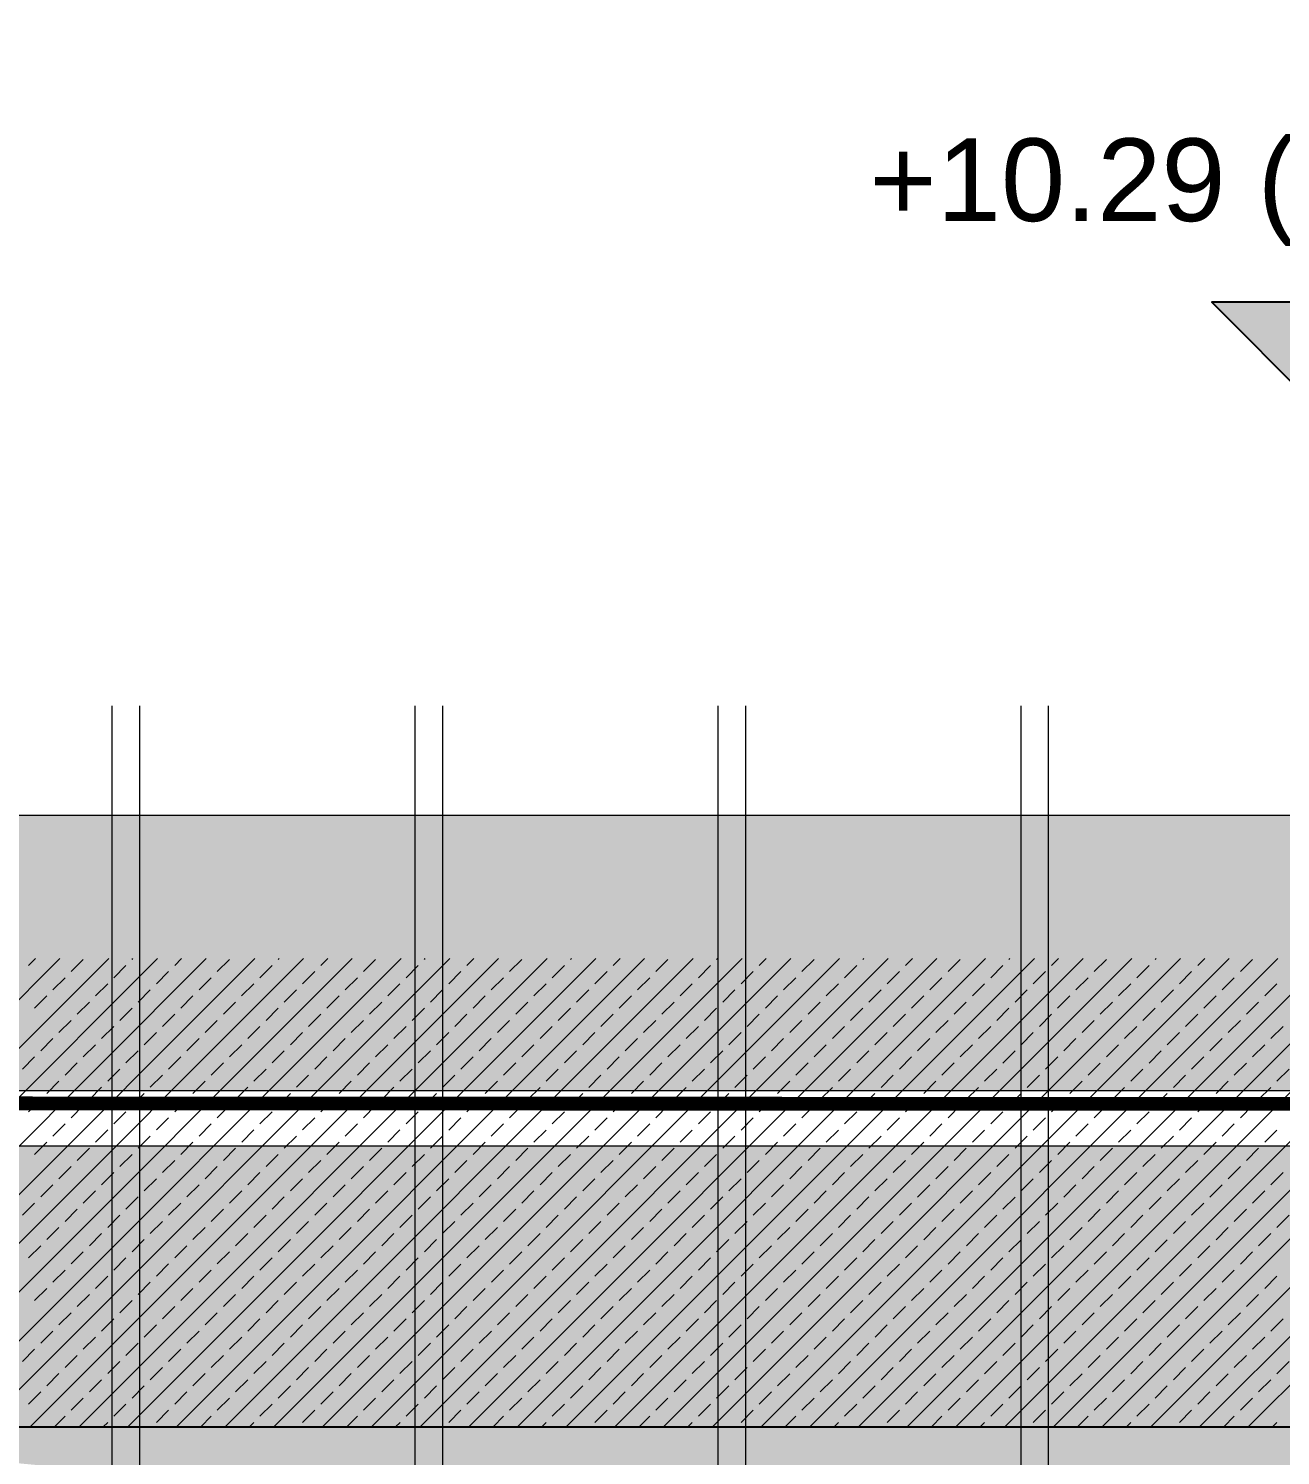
# Model space of a CAD drawing. Header units: metres. Extents: x 400488 to 400591, y 4543956 to 4544011.
# Drawn here: x 400569.24 to 400573.79, y 4543974.11 to 4543979.29 of the extents above; entities that cross this region are included whole.
import ezdxf
from ezdxf.enums import TextEntityAlignment as Align

# ---------------------------------------------------------------- set-up
doc = ezdxf.new("R2010")
doc.units = ezdxf.units.M
doc.linetypes.add('HIDDEN', pattern=[0.375, 0.25, -0.125])
doc.linetypes.add('HIDDEN2', pattern=[4.7625, 3.175, -1.5875])
for name, color, linetype, lineweight in [('A-FLOR-FNSH', 192, 'Continuous', 18), ('A-FLOR-PATT', 8, 'Continuous', 18), ('GD_1', 240, 'Continuous', 5), ('GD_A_BACK-1', 252, 'HIDDEN2', 9), ('GD_hatch2', 34, 'Continuous', 9), ('GD_RETINI', 240, 'Continuous', 5), ('GD_structure', 4, 'Continuous', 5)]:
    doc.layers.add(name, color=color, linetype=linetype, lineweight=lineweight)
doc.layers.add('GD-RIVESTIMENTO', color=254, linetype='Continuous')
doc.layers.add('GD_testi turco', color=2, linetype='Continuous')
doc.styles.add('ARIAL', font='Arial.ttf')
doc.styles.add('ROMANS', font='romans.shx', dxfattribs={"width": 0.85})

# ---------------------------------------------------------------- blocks, each defined once
blk = doc.blocks.new('gd_sym002')
at = {"color": 2}
blk.add_lwpolyline([(-8.305, 4.403), (0, 4.403), (0, 0), (-3.018, 3.018), (3.024, 3.018), (0, 0)], dxfattribs=at)
blk.add_solid([(0, 3.018), (3.024, 3.018), (0, 0), (3.024, 3.018)], dxfattribs=at)
at = {"color": 0, "style": 'ROMANS', "oblique": 0.1}
blk.add_attdef('QUOTA', text='', height=2.5, dxfattribs=at).set_placement((-0.832, 4.403), align=Align.BOTTOM_RIGHT)

msp = doc.modelspace()

# ---------------------------------------------------------------- hatches: boundary and pattern name
at = {"layer": 'GD_hatch2'}
h = msp.add_hatch(color=256, dxfattribs=at)
h.dxf.hatch_style = 1
h.paths.add_polyline_path([(400560.742, 4543976.4389), (400582.742, 4543976.4389), (400582.742, 4543975.4389), (400560.742, 4543975.4389)])
at = {"layer": 'GD_RETINI', "ltscale": 5}
h = msp.add_hatch(dxfattribs=at)
h.set_pattern_fill('EARTH', color=34, scale=0.1, angle=45)
h.set_pattern_definition([(45, (396526.6472, 4498698.50684), (7e-17, 0.898025612), [0.635, -0.635]), (45, (396526.47884, 4498698.6752), (7e-17, 0.898025612), [0.635, -0.635]), (45, (396526.31046, 4498698.8436), (7e-17, 0.898025612), [0.635, -0.635]), (135, (396526.31046, 4498698.95585), (-0.898025612, 7e-17), [0.635, -0.635]), (135, (396526.47884, 4498699.12423), (-0.898025612, 7e-17), [0.635, -0.635]), (135, (396526.6472, 4498699.2926), (-0.898025612, 7e-17), [0.635, -0.635])])
h.paths.add_polyline_path([(400560.742, 4543967.8239), (400560.742, 4543975.2389), (400582.742, 4543975.2389), (400582.842, 4543967.6489), (400583.842, 4543967.6489), (400583.842, 4544000.6489), (400585.2618, 4544000.6489), (400585.0723, 4544000.0493), (400584.8396, 4543998.0223), (400584.7987, 4543995.8594), (400584.815, 4543994.2841), (400585.0425, 4543991.8968), (400585.1172, 4543986.8447), (400584.9533, 4543984.7646), (400585.0429, 4543982.2556), (400585.1748, 4543978.9119), (400585.1248, 4543975.0907), (400584.5129, 4543972.8297), (400584.7599, 4543970.5789), (400584.4641, 4543966.6826), (400581.5331, 4543966.7632), (400580.35, 4543969.8534), (400581.3449, 4543973.7497), (400575.742, 4543973.7497), (400572.742, 4543973.7497), (400568.3132, 4543974.1715), (400567.742, 4543974.1715), (400563.742, 4543974.1715), (400562.4077, 4543969.6713), (400562.688, 4543966.947), (400559.3042, 4543966.2673), (400559.126, 4543967.5386), (400559.742, 4543967.8239)])

# ---------------------------------------------------------------- linework, layer by layer
at = {"layer": 'A-FLOR-FNSH', "color": 50, "lineweight": 25}
msp.add_line((400560.742, 4543974.2189), (400582.842, 4543974.2189), dxfattribs=at)
at = {"layer": 'A-FLOR-PATT', "linetype": 'Continuous', "lineweight": 5}
for p, q in [((400567.6562, 4543974.2189), (400569.3562, 4543975.9189)), ((400567.8331, 4543974.2189), (400569.5331, 4543975.9189)), ((400568.01, 4543974.2189), (400569.71, 4543975.9189)), ((400568.187, 4543974.2189), (400569.887, 4543975.9189)), ((400568.3639, 4543974.2189), (400570.0639, 4543975.9189)), ((400568.5408, 4543974.2189), (400570.2408, 4543975.9189)), ((400568.7177, 4543974.2189), (400570.4177, 4543975.9189)), ((400568.8946, 4543974.2189), (400570.5946, 4543975.9189)), ((400569.0715, 4543974.2189), (400570.7715, 4543975.9189)), ((400569.2419, 4543975.8936), (400569.2673, 4543975.9189)), ((400569.2485, 4543974.2189), (400570.9485, 4543975.9189)), ((400569.4254, 4543974.2189), (400571.1254, 4543975.9189)), ((400569.6023, 4543974.2189), (400571.3023, 4543975.9189)), ((400569.6179, 4543975.9157), (400569.6211, 4543975.9189)), ((400569.7727, 4543975.8936), (400569.798, 4543975.9189)), ((400569.7792, 4543974.2189), (400571.4792, 4543975.9189)), ((400569.9561, 4543974.2189), (400571.6561, 4543975.9189)), ((400570.1331, 4543974.2189), (400571.8331, 4543975.9189)), ((400570.1486, 4543975.9157), (400570.1519, 4543975.9189)), ((400570.3034, 4543975.8935), (400570.3288, 4543975.9189)), ((400570.31, 4543974.2189), (400572.01, 4543975.9189)), ((400570.4869, 4543974.2189), (400572.1869, 4543975.9189)), ((400570.6638, 4543974.2189), (400572.3638, 4543975.9189)), ((400570.6794, 4543975.9156), (400570.6826, 4543975.9189)), ((400570.8342, 4543975.8935), (400570.8595, 4543975.9189)), ((400570.8407, 4543974.2189), (400572.5407, 4543975.9189)), ((400571.0176, 4543974.2189), (400572.7176, 4543975.9189)), ((400571.1946, 4543974.2189), (400572.8946, 4543975.9189)), ((400571.2101, 4543975.9156), (400571.2134, 4543975.9189)), ((400571.3649, 4543975.8935), (400571.3903, 4543975.9189)), ((400571.3715, 4543974.2189), (400573.0715, 4543975.9189)), ((400571.5484, 4543974.2189), (400573.2484, 4543975.9189)), ((400571.7253, 4543974.2189), (400573.4253, 4543975.9189)), ((400571.7408, 4543975.9156), (400571.7441, 4543975.9189)), ((400571.8956, 4543975.8935), (400571.9211, 4543975.9189)), ((400571.9022, 4543974.2189), (400573.6022, 4543975.9189)), ((400572.0792, 4543974.2189), (400573.7792, 4543975.9189)), ((400572.2561, 4543974.2189), (400573.9561, 4543975.9189)), ((400572.2716, 4543975.9156), (400572.2749, 4543975.9189)), ((400572.4264, 4543975.8935), (400572.4518, 4543975.9189)), ((400572.433, 4543974.2189), (400574.133, 4543975.9189)), ((400572.6099, 4543974.2189), (400574.3099, 4543975.9189)), ((400572.7868, 4543974.2189), (400574.4868, 4543975.9189)), ((400572.8023, 4543975.9156), (400572.8056, 4543975.9189)), ((400572.9571, 4543975.8935), (400572.9826, 4543975.9189)), ((400572.9637, 4543974.2189), (400574.6637, 4543975.9189)), ((400573.1407, 4543974.2189), (400574.8407, 4543975.9189)), ((400573.3176, 4543974.2189), (400575.0176, 4543975.9189)), ((400573.3331, 4543975.9156), (400573.3364, 4543975.9189)), ((400573.4879, 4543975.8935), (400573.5133, 4543975.9189)), ((400573.4945, 4543974.2189), (400575.1945, 4543975.9189)), ((400573.6714, 4543974.2189), (400575.3714, 4543975.9189)), ((400569.3967, 4543975.8715), (400569.441, 4543975.9157)), ((400569.5515, 4543975.8493), (400569.5958, 4543975.8936)), ((400569.7063, 4543975.8272), (400569.7506, 4543975.8714)), ((400569.9275, 4543975.8714), (400569.9717, 4543975.9157)), ((400570.0823, 4543975.8493), (400570.1265, 4543975.8935)), ((400570.2371, 4543975.8272), (400570.2813, 4543975.8714)), ((400570.4582, 4543975.8714), (400570.5025, 4543975.9157)), ((400570.613, 4543975.8493), (400570.6573, 4543975.8935)), ((400570.7678, 4543975.8272), (400570.8121, 4543975.8714)), ((400570.989, 4543975.8714), (400571.0332, 4543975.9156)), ((400571.1438, 4543975.8493), (400571.188, 4543975.8935)), ((400571.2986, 4543975.8272), (400571.3428, 4543975.8714)), ((400571.5197, 4543975.8714), (400571.5639, 4543975.9156)), ((400571.6745, 4543975.8493), (400571.7187, 4543975.8935)), ((400571.8293, 4543975.8272), (400571.8735, 4543975.8714)), ((400572.0504, 4543975.8714), (400572.0947, 4543975.9156)), ((400572.2052, 4543975.8493), (400572.2495, 4543975.8935)), ((400572.36, 4543975.8271), (400572.4043, 4543975.8714)), ((400572.5812, 4543975.8714), (400572.6254, 4543975.9156)), ((400572.736, 4543975.8492), (400572.7802, 4543975.8935)), ((400572.8908, 4543975.8271), (400572.935, 4543975.8714)), ((400573.1119, 4543975.8714), (400573.1562, 4543975.9156)), ((400573.2667, 4543975.8492), (400573.311, 4543975.8935)), ((400573.4215, 4543975.8271), (400573.4658, 4543975.8713)), ((400573.6427, 4543975.8713), (400573.6869, 4543975.9156)), ((400569.3304, 4543975.8051), (400569.3746, 4543975.8493)), ((400569.4852, 4543975.783), (400569.5294, 4543975.8272)), ((400569.8611, 4543975.8051), (400569.9054, 4543975.8493)), ((400570.0159, 4543975.783), (400570.0602, 4543975.8272)), ((400570.3919, 4543975.8051), (400570.4361, 4543975.8493)), ((400570.5467, 4543975.783), (400570.5909, 4543975.8272)), ((400570.9226, 4543975.8051), (400570.9669, 4543975.8493)), ((400571.0774, 4543975.7829), (400571.1217, 4543975.8272)), ((400571.4534, 4543975.8051), (400571.4976, 4543975.8493)), ((400571.6082, 4543975.7829), (400571.6524, 4543975.8272)), ((400571.9841, 4543975.805), (400572.0283, 4543975.8493)), ((400572.1389, 4543975.7829), (400572.1831, 4543975.8272)), ((400572.5148, 4543975.805), (400572.5591, 4543975.8493)), ((400572.6696, 4543975.7829), (400572.7139, 4543975.8271)), ((400573.0456, 4543975.805), (400573.0898, 4543975.8492)), ((400573.2004, 4543975.7829), (400573.2446, 4543975.8271)), ((400573.5763, 4543975.805), (400573.6206, 4543975.8492)), ((400573.7311, 4543975.7829), (400573.7754, 4543975.8271)), ((400569.2641, 4543975.7388), (400569.3083, 4543975.783)), ((400569.64, 4543975.7609), (400569.6842, 4543975.8051)), ((400569.7948, 4543975.7388), (400569.839, 4543975.783)), ((400570.1707, 4543975.7609), (400570.215, 4543975.8051)), ((400570.3255, 4543975.7387), (400570.3698, 4543975.783)), ((400570.7015, 4543975.7608), (400570.7457, 4543975.8051)), ((400570.8563, 4543975.7387), (400570.9005, 4543975.783)), ((400571.2322, 4543975.7608), (400571.2765, 4543975.8051)), ((400571.387, 4543975.7387), (400571.4313, 4543975.7829)), ((400571.763, 4543975.7608), (400571.8072, 4543975.805)), ((400571.9178, 4543975.7387), (400571.962, 4543975.7829)), ((400572.2937, 4543975.7608), (400572.3379, 4543975.805)), ((400572.4485, 4543975.7387), (400572.4927, 4543975.7829)), ((400572.8244, 4543975.7608), (400572.8687, 4543975.805)), ((400572.9792, 4543975.7387), (400573.0235, 4543975.7829)), ((400573.3552, 4543975.7608), (400573.3994, 4543975.805)), ((400573.51, 4543975.7387), (400573.5542, 4543975.7829)), ((400569.4189, 4543975.7167), (400569.4631, 4543975.7609)), ((400569.5737, 4543975.6945), (400569.6179, 4543975.7388)), ((400569.7285, 4543975.6724), (400569.7727, 4543975.7166)), ((400569.9496, 4543975.7166), (400569.9938, 4543975.7609)), ((400570.1044, 4543975.6945), (400570.1486, 4543975.7387)), ((400570.2592, 4543975.6724), (400570.3034, 4543975.7166)), ((400570.4803, 4543975.7166), (400570.5246, 4543975.7609)), ((400570.6351, 4543975.6945), (400570.6794, 4543975.7387)), ((400570.7899, 4543975.6724), (400570.8342, 4543975.7166)), ((400571.0111, 4543975.7166), (400571.0553, 4543975.7608)), ((400571.1659, 4543975.6945), (400571.2101, 4543975.7387)), ((400571.3207, 4543975.6724), (400571.3649, 4543975.7166)), ((400571.5418, 4543975.7166), (400571.5861, 4543975.7608)), ((400571.6966, 4543975.6945), (400571.7409, 4543975.7387)), ((400571.8514, 4543975.6724), (400571.8957, 4543975.7166)), ((400572.0726, 4543975.7166), (400572.1168, 4543975.7608)), ((400572.2274, 4543975.6945), (400572.2716, 4543975.7387)), ((400572.3822, 4543975.6723), (400572.4264, 4543975.7166)), ((400572.6033, 4543975.7166), (400572.6475, 4543975.7608)), ((400572.7581, 4543975.6944), (400572.8023, 4543975.7387)), ((400572.9129, 4543975.6723), (400572.9571, 4543975.7166)), ((400573.134, 4543975.7166), (400573.1783, 4543975.7608)), ((400573.2888, 4543975.6944), (400573.3331, 4543975.7387)), ((400573.4436, 4543975.6723), (400573.4879, 4543975.7165)), ((400573.6648, 4543975.7165), (400573.709, 4543975.7608)), ((400569.3525, 4543975.6503), (400569.3968, 4543975.6945)), ((400569.5073, 4543975.6282), (400569.5516, 4543975.6724)), ((400569.8833, 4543975.6503), (400569.9275, 4543975.6945)), ((400570.0381, 4543975.6282), (400570.0823, 4543975.6724)), ((400570.414, 4543975.6503), (400570.4582, 4543975.6945)), ((400570.5688, 4543975.6282), (400570.613, 4543975.6724)), ((400570.9447, 4543975.6503), (400570.989, 4543975.6945)), ((400571.0995, 4543975.6281), (400571.1438, 4543975.6724)), ((400571.4755, 4543975.6503), (400571.5197, 4543975.6945)), ((400571.6303, 4543975.6281), (400571.6745, 4543975.6724)), ((400572.0062, 4543975.6502), (400572.0505, 4543975.6945)), ((400572.161, 4543975.6281), (400572.2053, 4543975.6724)), ((400572.537, 4543975.6502), (400572.5812, 4543975.6945)), ((400572.6918, 4543975.6281), (400572.736, 4543975.6723)), ((400573.0677, 4543975.6502), (400573.1119, 4543975.6944)), ((400573.2225, 4543975.6281), (400573.2667, 4543975.6723)), ((400573.5984, 4543975.6502), (400573.6427, 4543975.6944)), ((400573.7532, 4543975.6281), (400573.7975, 4543975.6723)), ((400569.2862, 4543975.584), (400569.3304, 4543975.6282)), ((400569.6621, 4543975.6061), (400569.7064, 4543975.6503)), ((400569.8169, 4543975.584), (400569.8612, 4543975.6282)), ((400570.1929, 4543975.6061), (400570.2371, 4543975.6503)), ((400570.3477, 4543975.5839), (400570.3919, 4543975.6282)), ((400570.7236, 4543975.606), (400570.7678, 4543975.6503)), ((400570.8784, 4543975.5839), (400570.9226, 4543975.6282)), ((400571.2543, 4543975.606), (400571.2986, 4543975.6503)), ((400571.4091, 4543975.5839), (400571.4534, 4543975.6281)), ((400571.7851, 4543975.606), (400571.8293, 4543975.6502)), ((400571.9399, 4543975.5839), (400571.9841, 4543975.6281)), ((400572.3158, 4543975.606), (400572.3601, 4543975.6502)), ((400572.4706, 4543975.5839), (400572.5149, 4543975.6281)), ((400572.8466, 4543975.606), (400572.8908, 4543975.6502)), ((400573.0014, 4543975.5839), (400573.0456, 4543975.6281)), ((400573.3773, 4543975.606), (400573.4215, 4543975.6502)), ((400573.5321, 4543975.5839), (400573.5763, 4543975.6281)), ((400569.2198, 4543975.5176), (400569.2641, 4543975.5619)), ((400569.441, 4543975.5619), (400569.4852, 4543975.6061)), ((400569.5958, 4543975.5397), (400569.64, 4543975.584)), ((400569.7506, 4543975.5176), (400569.7948, 4543975.5618)), ((400569.9717, 4543975.5618), (400570.016, 4543975.6061)), ((400570.1265, 4543975.5397), (400570.1708, 4543975.5839)), ((400570.2813, 4543975.5176), (400570.3256, 4543975.5618)), ((400570.5025, 4543975.5618), (400570.5467, 4543975.6061)), ((400570.6573, 4543975.5397), (400570.7015, 4543975.5839)), ((400570.8121, 4543975.5176), (400570.8563, 4543975.5618)), ((400571.0332, 4543975.5618), (400571.0774, 4543975.606)), ((400571.188, 4543975.5397), (400571.2322, 4543975.5839)), ((400571.3428, 4543975.5176), (400571.387, 4543975.5618)), ((400571.5639, 4543975.5618), (400571.6082, 4543975.606)), ((400571.7187, 4543975.5397), (400571.763, 4543975.5839)), ((400571.8735, 4543975.5176), (400571.9178, 4543975.5618)), ((400572.0947, 4543975.5618), (400572.1389, 4543975.606)), ((400572.2495, 4543975.5397), (400572.2937, 4543975.5839)), ((400572.4043, 4543975.5175), (400572.4485, 4543975.5618)), ((400572.6254, 4543975.5618), (400572.6697, 4543975.606)), ((400572.7802, 4543975.5396), (400572.8245, 4543975.5839)), ((400572.935, 4543975.5175), (400572.9793, 4543975.5618)), ((400573.1562, 4543975.5618), (400573.2004, 4543975.606)), ((400573.311, 4543975.5396), (400573.3552, 4543975.5839)), ((400573.4658, 4543975.5175), (400573.51, 4543975.5617)), ((400573.6869, 4543975.5617), (400573.7311, 4543975.606)), ((400569.3746, 4543975.4955), (400569.4189, 4543975.5397)), ((400569.5294, 4543975.4734), (400569.5737, 4543975.5176)), ((400569.9054, 4543975.4955), (400569.9496, 4543975.5397)), ((400570.0602, 4543975.4734), (400570.1044, 4543975.5176)), ((400570.4361, 4543975.4955), (400570.4804, 4543975.5397)), ((400570.5909, 4543975.4734), (400570.6352, 4543975.5176)), ((400570.9669, 4543975.4955), (400571.0111, 4543975.5397)), ((400571.1217, 4543975.4733), (400571.1659, 4543975.5176)), ((400571.4976, 4543975.4955), (400571.5418, 4543975.5397)), ((400571.6524, 4543975.4733), (400571.6966, 4543975.5176)), ((400572.0283, 4543975.4954), (400572.0726, 4543975.5397)), ((400572.1831, 4543975.4733), (400572.2274, 4543975.5176)), ((400572.5591, 4543975.4954), (400572.6033, 4543975.5397)), ((400572.7139, 4543975.4733), (400572.7581, 4543975.5175)), ((400573.0898, 4543975.4954), (400573.1341, 4543975.5396)), ((400573.2446, 4543975.4733), (400573.2889, 4543975.5175)), ((400573.6206, 4543975.4954), (400573.6648, 4543975.5396)), ((400573.7754, 4543975.4733), (400573.8196, 4543975.5175)), ((400569.3083, 4543975.4292), (400569.3525, 4543975.4734)), ((400569.6842, 4543975.4513), (400569.7285, 4543975.4955)), ((400569.839, 4543975.4292), (400569.8833, 4543975.4734)), ((400570.215, 4543975.4513), (400570.2592, 4543975.4955)), ((400570.3698, 4543975.4291), (400570.414, 4543975.4734)), ((400570.7457, 4543975.4512), (400570.79, 4543975.4955)), ((400570.9005, 4543975.4291), (400570.9448, 4543975.4734)), ((400571.2765, 4543975.4512), (400571.3207, 4543975.4955)), ((400571.4313, 4543975.4291), (400571.4755, 4543975.4733)), ((400571.8072, 4543975.4512), (400571.8514, 4543975.4954)), ((400571.962, 4543975.4291), (400572.0062, 4543975.4733)), ((400572.3379, 4543975.4512), (400572.3822, 4543975.4954)), ((400572.4927, 4543975.4291), (400572.537, 4543975.4733)), ((400572.8687, 4543975.4512), (400572.9129, 4543975.4954)), ((400573.0235, 4543975.4291), (400573.0677, 4543975.4733)), ((400573.3994, 4543975.4512), (400573.4437, 4543975.4954)), ((400573.5542, 4543975.4291), (400573.5985, 4543975.4733)), ((400569.242, 4543975.3628), (400569.2862, 4543975.4071)), ((400569.4631, 4543975.4071), (400569.5073, 4543975.4513)), ((400569.6179, 4543975.3849), (400569.6621, 4543975.4292)), ((400569.7727, 4543975.3628), (400569.8169, 4543975.407)), ((400569.9938, 4543975.407), (400570.0381, 4543975.4513)), ((400570.1486, 4543975.3849), (400570.1929, 4543975.4291)), ((400570.3034, 4543975.3628), (400570.3477, 4543975.407)), ((400570.5246, 4543975.407), (400570.5688, 4543975.4513)), ((400570.6794, 4543975.3849), (400570.7236, 4543975.4291)), ((400570.8342, 4543975.3628), (400570.8784, 4543975.407)), ((400571.0553, 4543975.407), (400571.0996, 4543975.4512)), ((400571.2101, 4543975.3849), (400571.2544, 4543975.4291)), ((400571.3649, 4543975.3628), (400571.4091, 4543975.407)), ((400571.5861, 4543975.407), (400571.6303, 4543975.4512)), ((400571.7409, 4543975.3849), (400571.7851, 4543975.4291)), ((400571.8957, 4543975.3628), (400571.9399, 4543975.407)), ((400572.1168, 4543975.407), (400572.161, 4543975.4512)), ((400572.2716, 4543975.3849), (400572.3158, 4543975.4291)), ((400572.4264, 4543975.3627), (400572.4706, 4543975.407)), ((400572.6475, 4543975.407), (400572.6918, 4543975.4512)), ((400572.8023, 4543975.3848), (400572.8466, 4543975.4291)), ((400572.9571, 4543975.3627), (400573.0014, 4543975.407)), ((400573.1783, 4543975.407), (400573.2225, 4543975.4512)), ((400573.3331, 4543975.3848), (400573.3773, 4543975.4291)), ((400573.4879, 4543975.3627), (400573.5321, 4543975.4069)), ((400573.709, 4543975.4069), (400573.7533, 4543975.4512)), ((400569.3968, 4543975.3407), (400569.441, 4543975.3849)), ((400569.5516, 4543975.3186), (400569.5958, 4543975.3628)), ((400569.9275, 4543975.3407), (400569.9717, 4543975.3849)), ((400570.0823, 4543975.3186), (400570.1265, 4543975.3628)), ((400570.4582, 4543975.3407), (400570.5025, 4543975.3849)), ((400570.613, 4543975.3186), (400570.6573, 4543975.3628)), ((400570.989, 4543975.3407), (400571.0332, 4543975.3849)), ((400571.1438, 4543975.3185), (400571.188, 4543975.3628)), ((400571.5197, 4543975.3407), (400571.5639, 4543975.3849)), ((400571.6745, 4543975.3185), (400571.7187, 4543975.3628)), ((400572.0505, 4543975.3406), (400572.0947, 4543975.3849)), ((400572.2053, 4543975.3185), (400572.2495, 4543975.3628)), ((400572.5812, 4543975.3406), (400572.6254, 4543975.3849)), ((400572.736, 4543975.3185), (400572.7802, 4543975.3627)), ((400573.1119, 4543975.3406), (400573.1562, 4543975.3848)), ((400573.2667, 4543975.3185), (400573.311, 4543975.3627)), ((400573.6427, 4543975.3406), (400573.6869, 4543975.3848)), ((400569.3304, 4543975.2744), (400569.3746, 4543975.3186)), ((400569.7064, 4543975.2965), (400569.7506, 4543975.3407)), ((400569.8612, 4543975.2744), (400569.9054, 4543975.3186)), ((400570.2371, 4543975.2965), (400570.2813, 4543975.3407)), ((400570.3919, 4543975.2743), (400570.4361, 4543975.3186)), ((400570.7678, 4543975.2964), (400570.8121, 4543975.3407)), ((400570.9226, 4543975.2743), (400570.9669, 4543975.3186)), ((400571.2986, 4543975.2964), (400571.3428, 4543975.3407)), ((400571.4534, 4543975.2743), (400571.4976, 4543975.3185)), ((400571.8293, 4543975.2964), (400571.8735, 4543975.3406)), ((400571.9841, 4543975.2743), (400572.0283, 4543975.3185)), ((400572.3601, 4543975.2964), (400572.4043, 4543975.3406)), ((400572.5149, 4543975.2743), (400572.5591, 4543975.3185)), ((400572.8908, 4543975.2964), (400572.935, 4543975.3406)), ((400573.0456, 4543975.2743), (400573.0898, 4543975.3185)), ((400573.4215, 4543975.2964), (400573.4658, 4543975.3406)), ((400573.5763, 4543975.2743), (400573.6206, 4543975.3185)), ((400569.2641, 4543975.208), (400569.3083, 4543975.2523)), ((400569.4852, 4543975.2523), (400569.5294, 4543975.2965)), ((400569.64, 4543975.2301), (400569.6842, 4543975.2744)), ((400569.7948, 4543975.208), (400569.839, 4543975.2522)), ((400570.016, 4543975.2522), (400570.0602, 4543975.2965)), ((400570.1708, 4543975.2301), (400570.215, 4543975.2743)), ((400570.3256, 4543975.208), (400570.3698, 4543975.2522)), ((400570.5467, 4543975.2522), (400570.5909, 4543975.2965)), ((400570.7015, 4543975.2301), (400570.7457, 4543975.2743)), ((400570.8563, 4543975.208), (400570.9005, 4543975.2522)), ((400571.0774, 4543975.2522), (400571.1217, 4543975.2964)), ((400571.2322, 4543975.2301), (400571.2765, 4543975.2743)), ((400571.387, 4543975.208), (400571.4313, 4543975.2522)), ((400571.6082, 4543975.2522), (400571.6524, 4543975.2964)), ((400571.763, 4543975.2301), (400571.8072, 4543975.2743)), ((400571.9178, 4543975.208), (400571.962, 4543975.2522)), ((400572.1389, 4543975.2522), (400572.1831, 4543975.2964)), ((400572.2937, 4543975.2301), (400572.3379, 4543975.2743)), ((400572.4485, 4543975.2079), (400572.4927, 4543975.2522)), ((400572.6697, 4543975.2522), (400572.7139, 4543975.2964)), ((400572.8245, 4543975.23), (400572.8687, 4543975.2743)), ((400572.9793, 4543975.2079), (400573.0235, 4543975.2522)), ((400573.2004, 4543975.2522), (400573.2446, 4543975.2964)), ((400573.3552, 4543975.23), (400573.3994, 4543975.2743)), ((400573.51, 4543975.2079), (400573.5542, 4543975.2521)), ((400573.7311, 4543975.2521), (400573.7754, 4543975.2964)), ((400569.4189, 4543975.1859), (400569.4631, 4543975.2301)), ((400569.5737, 4543975.1638), (400569.6179, 4543975.208)), ((400569.9496, 4543975.1859), (400569.9938, 4543975.2301)), ((400570.1044, 4543975.1638), (400570.1486, 4543975.208)), ((400570.4804, 4543975.1859), (400570.5246, 4543975.2301)), ((400570.6352, 4543975.1638), (400570.6794, 4543975.208)), ((400571.0111, 4543975.1859), (400571.0553, 4543975.2301)), ((400571.1659, 4543975.1638), (400571.2101, 4543975.208)), ((400571.5418, 4543975.1859), (400571.5861, 4543975.2301)), ((400571.6966, 4543975.1637), (400571.7409, 4543975.208)), ((400572.0726, 4543975.1858), (400572.1168, 4543975.2301)), ((400572.2274, 4543975.1637), (400572.2716, 4543975.208)), ((400572.6033, 4543975.1858), (400572.6475, 4543975.2301)), ((400572.7581, 4543975.1637), (400572.8023, 4543975.2079)), ((400573.1341, 4543975.1858), (400573.1783, 4543975.23)), ((400573.2889, 4543975.1637), (400573.3331, 4543975.2079)), ((400573.6648, 4543975.1858), (400573.709, 4543975.23)), ((400569.3525, 4543975.1196), (400569.3968, 4543975.1638)), ((400569.5073, 4543975.0975), (400569.5516, 4543975.1417)), ((400569.7285, 4543975.1417), (400569.7727, 4543975.1859)), ((400569.8833, 4543975.1196), (400569.9275, 4543975.1638)), ((400570.0381, 4543975.0974), (400570.0823, 4543975.1417)), ((400570.2592, 4543975.1417), (400570.3034, 4543975.1859)), ((400570.414, 4543975.1195), (400570.4582, 4543975.1638)), ((400570.5688, 4543975.0974), (400570.613, 4543975.1417)), ((400570.79, 4543975.1416), (400570.8342, 4543975.1859)), ((400570.9448, 4543975.1195), (400570.989, 4543975.1638)), ((400571.0996, 4543975.0974), (400571.1438, 4543975.1416)), ((400571.3207, 4543975.1416), (400571.3649, 4543975.1859)), ((400571.4755, 4543975.1195), (400571.5197, 4543975.1637)), ((400571.6303, 4543975.0974), (400571.6745, 4543975.1416)), ((400571.8514, 4543975.1416), (400571.8957, 4543975.1858)), ((400572.0062, 4543975.1195), (400572.0505, 4543975.1637)), ((400572.161, 4543975.0974), (400572.2053, 4543975.1416)), ((400572.3822, 4543975.1416), (400572.4264, 4543975.1858)), ((400572.537, 4543975.1195), (400572.5812, 4543975.1637)), ((400572.6918, 4543975.0974), (400572.736, 4543975.1416)), ((400572.9129, 4543975.1416), (400572.9571, 4543975.1858)), ((400573.0677, 4543975.1195), (400573.1119, 4543975.1637)), ((400573.2225, 4543975.0974), (400573.2667, 4543975.1416)), ((400573.4437, 4543975.1416), (400573.4879, 4543975.1858)), ((400573.5985, 4543975.1195), (400573.6427, 4543975.1637)), ((400573.7533, 4543975.0973), (400573.7975, 4543975.1416)), ((400569.2862, 4543975.0532), (400569.3304, 4543975.0975)), ((400569.6621, 4543975.0753), (400569.7064, 4543975.1196)), ((400569.8169, 4543975.0532), (400569.8612, 4543975.0974)), ((400570.1929, 4543975.0753), (400570.2371, 4543975.1195)), ((400570.3477, 4543975.0532), (400570.3919, 4543975.0974)), ((400570.7236, 4543975.0753), (400570.7678, 4543975.1195)), ((400570.8784, 4543975.0532), (400570.9226, 4543975.0974)), ((400571.2544, 4543975.0753), (400571.2986, 4543975.1195)), ((400571.4092, 4543975.0532), (400571.4534, 4543975.0974)), ((400571.7851, 4543975.0753), (400571.8293, 4543975.1195)), ((400571.9399, 4543975.0532), (400571.9841, 4543975.0974)), ((400572.3158, 4543975.0753), (400572.3601, 4543975.1195)), ((400572.4706, 4543975.0531), (400572.5149, 4543975.0974)), ((400572.8466, 4543975.0752), (400572.8908, 4543975.1195)), ((400573.0014, 4543975.0531), (400573.0456, 4543975.0974)), ((400573.3773, 4543975.0752), (400573.4215, 4543975.1195)), ((400573.5321, 4543975.0531), (400573.5763, 4543975.0973)), ((400569.441, 4543975.0311), (400569.4852, 4543975.0753)), ((400569.5958, 4543975.009), (400569.64, 4543975.0532)), ((400569.9717, 4543975.0311), (400570.016, 4543975.0753)), ((400570.1265, 4543975.009), (400570.1708, 4543975.0532)), ((400570.5025, 4543975.0311), (400570.5467, 4543975.0753)), ((400570.6573, 4543975.009), (400570.7015, 4543975.0532)), ((400571.0332, 4543975.0311), (400571.0774, 4543975.0753)), ((400571.188, 4543975.009), (400571.2322, 4543975.0532)), ((400571.564, 4543975.0311), (400571.6082, 4543975.0753)), ((400571.7188, 4543975.0089), (400571.763, 4543975.0532)), ((400572.0947, 4543975.031), (400572.1389, 4543975.0753)), ((400572.2495, 4543975.0089), (400572.2937, 4543975.0532)), ((400572.6254, 4543975.031), (400572.6697, 4543975.0753)), ((400572.7802, 4543975.0089), (400572.8245, 4543975.0531)), ((400573.1562, 4543975.031), (400573.2004, 4543975.0752)), ((400573.311, 4543975.0089), (400573.3552, 4543975.0531)), ((400573.6869, 4543975.031), (400573.7311, 4543975.0752)), ((400569.2199, 4543974.9869), (400569.2641, 4543975.0311)), ((400569.3747, 4543974.9648), (400569.4189, 4543975.009)), ((400569.5295, 4543974.9427), (400569.5737, 4543974.9869)), ((400569.7506, 4543974.9869), (400569.7948, 4543975.0311)), ((400569.9054, 4543974.9648), (400569.9496, 4543975.009)), ((400570.0602, 4543974.9426), (400570.1044, 4543974.9869)), ((400570.2813, 4543974.9869), (400570.3256, 4543975.0311)), ((400570.4361, 4543974.9647), (400570.4804, 4543975.009)), ((400570.5909, 4543974.9426), (400570.6352, 4543974.9869)), ((400570.8121, 4543974.9868), (400570.8563, 4543975.0311)), ((400570.9669, 4543974.9647), (400571.0111, 4543975.009)), ((400571.1217, 4543974.9426), (400571.1659, 4543974.9868)), ((400571.3428, 4543974.9868), (400571.387, 4543975.0311)), ((400571.4976, 4543974.9647), (400571.5418, 4543975.0089)), ((400571.6524, 4543974.9426), (400571.6966, 4543974.9868)), ((400571.8736, 4543974.9868), (400571.9178, 4543975.031)), ((400572.0284, 4543974.9647), (400572.0726, 4543975.0089)), ((400572.1832, 4543974.9426), (400572.2274, 4543974.9868)), ((400572.4043, 4543974.9868), (400572.4485, 4543975.031)), ((400572.5591, 4543974.9647), (400572.6033, 4543975.0089)), ((400572.7139, 4543974.9426), (400572.7581, 4543974.9868)), ((400572.935, 4543974.9868), (400572.9793, 4543975.031)), ((400573.0898, 4543974.9647), (400573.1341, 4543975.0089)), ((400573.2446, 4543974.9426), (400573.2889, 4543974.9868)), ((400573.4658, 4543974.9868), (400573.51, 4543975.031)), ((400573.6206, 4543974.9647), (400573.6648, 4543975.0089)), ((400573.7754, 4543974.9425), (400573.8196, 4543974.9868)), ((400569.3083, 4543974.8984), (400569.3525, 4543974.9427)), ((400569.6843, 4543974.9205), (400569.7285, 4543974.9648)), ((400569.8391, 4543974.8984), (400569.8833, 4543974.9426)), ((400570.215, 4543974.9205), (400570.2592, 4543974.9647)), ((400570.3698, 4543974.8984), (400570.414, 4543974.9426)), ((400570.7457, 4543974.9205), (400570.79, 4543974.9647)), ((400570.9005, 4543974.8984), (400570.9448, 4543974.9426)), ((400571.2765, 4543974.9205), (400571.3207, 4543974.9647)), ((400571.4313, 4543974.8984), (400571.4755, 4543974.9426)), ((400571.8072, 4543974.9205), (400571.8514, 4543974.9647)), ((400571.962, 4543974.8984), (400572.0062, 4543974.9426)), ((400572.338, 4543974.9205), (400572.3822, 4543974.9647)), ((400572.4928, 4543974.8983), (400572.537, 4543974.9426)), ((400572.8687, 4543974.9204), (400572.9129, 4543974.9647)), ((400573.0235, 4543974.8983), (400573.0677, 4543974.9426)), ((400573.3994, 4543974.9204), (400573.4437, 4543974.9647)), ((400573.5542, 4543974.8983), (400573.5985, 4543974.9425)), ((400569.4631, 4543974.8763), (400569.5073, 4543974.9205)), ((400569.6179, 4543974.8542), (400569.6621, 4543974.8984)), ((400569.9939, 4543974.8763), (400570.0381, 4543974.9205)), ((400570.1487, 4543974.8542), (400570.1929, 4543974.8984)), ((400570.5246, 4543974.8763), (400570.5688, 4543974.9205)), ((400570.6794, 4543974.8542), (400570.7236, 4543974.8984)), ((400571.0553, 4543974.8763), (400571.0996, 4543974.9205)), ((400571.2101, 4543974.8542), (400571.2544, 4543974.8984)), ((400571.5861, 4543974.8763), (400571.6303, 4543974.9205)), ((400571.7409, 4543974.8541), (400571.7851, 4543974.8984)), ((400572.1168, 4543974.8762), (400572.161, 4543974.9205)), ((400572.2716, 4543974.8541), (400572.3158, 4543974.8984)), ((400572.6476, 4543974.8762), (400572.6918, 4543974.9205)), ((400572.8024, 4543974.8541), (400572.8466, 4543974.8983)), ((400573.1783, 4543974.8762), (400573.2225, 4543974.9204)), ((400573.3331, 4543974.8541), (400573.3773, 4543974.8983)), ((400573.709, 4543974.8762), (400573.7533, 4543974.9204)), ((400569.242, 4543974.8321), (400569.2862, 4543974.8763)), ((400569.3968, 4543974.81), (400569.441, 4543974.8542)), ((400569.5516, 4543974.7879), (400569.5958, 4543974.8321)), ((400569.7727, 4543974.8321), (400569.8169, 4543974.8763)), ((400569.9275, 4543974.81), (400569.9717, 4543974.8542)), ((400570.0823, 4543974.7878), (400570.1265, 4543974.8321)), ((400570.3035, 4543974.8321), (400570.3477, 4543974.8763)), ((400570.4583, 4543974.8099), (400570.5025, 4543974.8542)), ((400570.6131, 4543974.7878), (400570.6573, 4543974.8321)), ((400570.8342, 4543974.832), (400570.8784, 4543974.8763)), ((400570.989, 4543974.8099), (400571.0332, 4543974.8542)), ((400571.1438, 4543974.7878), (400571.188, 4543974.832)), ((400571.3649, 4543974.832), (400571.4092, 4543974.8763)), ((400571.5197, 4543974.8099), (400571.564, 4543974.8541)), ((400571.6745, 4543974.7878), (400571.7188, 4543974.832)), ((400571.8957, 4543974.832), (400571.9399, 4543974.8762)), ((400572.0505, 4543974.8099), (400572.0947, 4543974.8541)), ((400572.2053, 4543974.7878), (400572.2495, 4543974.832)), ((400572.4264, 4543974.832), (400572.4706, 4543974.8762)), ((400572.5812, 4543974.8099), (400572.6254, 4543974.8541)), ((400572.736, 4543974.7878), (400572.7802, 4543974.832)), ((400572.9572, 4543974.832), (400573.0014, 4543974.8762)), ((400573.112, 4543974.8099), (400573.1562, 4543974.8541)), ((400573.2668, 4543974.7878), (400573.311, 4543974.832)), ((400573.4879, 4543974.832), (400573.5321, 4543974.8762)), ((400573.6427, 4543974.8099), (400573.6869, 4543974.8541)), ((400569.3304, 4543974.7436), (400569.3747, 4543974.7879)), ((400569.7064, 4543974.7657), (400569.7506, 4543974.81)), ((400569.8612, 4543974.7436), (400569.9054, 4543974.7878)), ((400570.2371, 4543974.7657), (400570.2813, 4543974.8099)), ((400570.3919, 4543974.7436), (400570.4361, 4543974.7878)), ((400570.7679, 4543974.7657), (400570.8121, 4543974.8099)), ((400570.9227, 4543974.7436), (400570.9669, 4543974.7878)), ((400571.2986, 4543974.7657), (400571.3428, 4543974.8099)), ((400571.4534, 4543974.7436), (400571.4976, 4543974.7878)), ((400571.8293, 4543974.7657), (400571.8736, 4543974.8099)), ((400571.9841, 4543974.7436), (400572.0284, 4543974.7878)), ((400572.3601, 4543974.7657), (400572.4043, 4543974.8099)), ((400572.5149, 4543974.7435), (400572.5591, 4543974.7878)), ((400572.8908, 4543974.7656), (400572.935, 4543974.8099)), ((400573.0456, 4543974.7435), (400573.0898, 4543974.7878)), ((400573.4216, 4543974.7656), (400573.4658, 4543974.8099)), ((400573.5764, 4543974.7435), (400573.6206, 4543974.7877)), ((400569.4852, 4543974.7215), (400569.5295, 4543974.7657)), ((400569.64, 4543974.6994), (400569.6843, 4543974.7436)), ((400570.016, 4543974.7215), (400570.0602, 4543974.7657)), ((400570.1708, 4543974.6994), (400570.215, 4543974.7436)), ((400570.5467, 4543974.7215), (400570.5909, 4543974.7657)), ((400570.7015, 4543974.6994), (400570.7457, 4543974.7436)), ((400571.0775, 4543974.7215), (400571.1217, 4543974.7657)), ((400571.2323, 4543974.6994), (400571.2765, 4543974.7436)), ((400571.6082, 4543974.7215), (400571.6524, 4543974.7657)), ((400571.763, 4543974.6993), (400571.8072, 4543974.7436)), ((400572.1389, 4543974.7214), (400572.1832, 4543974.7657)), ((400572.2937, 4543974.6993), (400572.338, 4543974.7436)), ((400572.6697, 4543974.7214), (400572.7139, 4543974.7657)), ((400572.8245, 4543974.6993), (400572.8687, 4543974.7435)), ((400573.2004, 4543974.7214), (400573.2446, 4543974.7656)), ((400573.3552, 4543974.6993), (400573.3994, 4543974.7435)), ((400573.7312, 4543974.7214), (400573.7754, 4543974.7656)), ((400569.2641, 4543974.6773), (400569.3083, 4543974.7215)), ((400569.4189, 4543974.6552), (400569.4631, 4543974.6994)), ((400569.5737, 4543974.6331), (400569.6179, 4543974.6773)), ((400569.7948, 4543974.6773), (400569.8391, 4543974.7215)), ((400569.9496, 4543974.6552), (400569.9939, 4543974.6994)), ((400570.1044, 4543974.633), (400570.1487, 4543974.6773)), ((400570.3256, 4543974.6773), (400570.3698, 4543974.7215)), ((400570.4804, 4543974.6551), (400570.5246, 4543974.6994)), ((400570.6352, 4543974.633), (400570.6794, 4543974.6773)), ((400570.8563, 4543974.6772), (400570.9005, 4543974.7215)), ((400571.0111, 4543974.6551), (400571.0553, 4543974.6994)), ((400571.1659, 4543974.633), (400571.2101, 4543974.6772)), ((400571.3871, 4543974.6772), (400571.4313, 4543974.7215)), ((400571.5419, 4543974.6551), (400571.5861, 4543974.6993)), ((400571.6967, 4543974.633), (400571.7409, 4543974.6772)), ((400571.9178, 4543974.6772), (400571.962, 4543974.7214)), ((400572.0726, 4543974.6551), (400572.1168, 4543974.6993)), ((400572.2274, 4543974.633), (400572.2716, 4543974.6772)), ((400572.4485, 4543974.6772), (400572.4928, 4543974.7214)), ((400572.6033, 4543974.6551), (400572.6476, 4543974.6993)), ((400572.7581, 4543974.633), (400572.8024, 4543974.6772)), ((400572.9793, 4543974.6772), (400573.0235, 4543974.7214)), ((400573.1341, 4543974.6551), (400573.1783, 4543974.6993)), ((400573.2889, 4543974.633), (400573.3331, 4543974.6772)), ((400573.51, 4543974.6772), (400573.5542, 4543974.7214)), ((400573.6648, 4543974.6551), (400573.709, 4543974.6993)), ((400569.3526, 4543974.5888), (400569.3968, 4543974.6331)), ((400569.7285, 4543974.6109), (400569.7727, 4543974.6552)), ((400569.8833, 4543974.5888), (400569.9275, 4543974.633)), ((400570.2592, 4543974.6109), (400570.3035, 4543974.6551)), ((400570.414, 4543974.5888), (400570.4583, 4543974.633)), ((400570.79, 4543974.6109), (400570.8342, 4543974.6551)), ((400570.9448, 4543974.5888), (400570.989, 4543974.633)), ((400571.3207, 4543974.6109), (400571.3649, 4543974.6551)), ((400571.4755, 4543974.5888), (400571.5197, 4543974.633)), ((400571.8515, 4543974.6109), (400571.8957, 4543974.6551)), ((400572.0063, 4543974.5888), (400572.0505, 4543974.633)), ((400572.3822, 4543974.6109), (400572.4264, 4543974.6551)), ((400572.537, 4543974.5887), (400572.5812, 4543974.633)), ((400572.9129, 4543974.6108), (400572.9572, 4543974.6551)), ((400573.0677, 4543974.5887), (400573.112, 4543974.633)), ((400573.4437, 4543974.6108), (400573.4879, 4543974.6551)), ((400573.5985, 4543974.5887), (400573.6427, 4543974.6329)), ((400569.5074, 4543974.5667), (400569.5516, 4543974.6109)), ((400569.6622, 4543974.5446), (400569.7064, 4543974.5888)), ((400570.0381, 4543974.5667), (400570.0823, 4543974.6109)), ((400570.1929, 4543974.5446), (400570.2371, 4543974.5888)), ((400570.5688, 4543974.5667), (400570.6131, 4543974.6109)), ((400570.7236, 4543974.5446), (400570.7679, 4543974.5888)), ((400571.0996, 4543974.5667), (400571.1438, 4543974.6109)), ((400571.2544, 4543974.5446), (400571.2986, 4543974.5888)), ((400571.6303, 4543974.5667), (400571.6745, 4543974.6109)), ((400571.7851, 4543974.5445), (400571.8293, 4543974.5888)), ((400572.1611, 4543974.5666), (400572.2053, 4543974.6109)), ((400572.3159, 4543974.5445), (400572.3601, 4543974.5888)), ((400572.6918, 4543974.5666), (400572.736, 4543974.6109)), ((400572.8466, 4543974.5445), (400572.8908, 4543974.5887)), ((400573.2225, 4543974.5666), (400573.2668, 4543974.6108)), ((400573.3773, 4543974.5445), (400573.4216, 4543974.5887)), ((400573.7533, 4543974.5666), (400573.7975, 4543974.6108)), ((400569.2862, 4543974.5225), (400569.3304, 4543974.5667)), ((400569.441, 4543974.5004), (400569.4852, 4543974.5446)), ((400569.5958, 4543974.4783), (400569.64, 4543974.5225)), ((400569.817, 4543974.5225), (400569.8612, 4543974.5667)), ((400569.9718, 4543974.5004), (400570.016, 4543974.5446)), ((400570.1266, 4543974.4782), (400570.1708, 4543974.5225)), ((400570.3477, 4543974.5225), (400570.3919, 4543974.5667)), ((400570.5025, 4543974.5003), (400570.5467, 4543974.5446)), ((400570.6573, 4543974.4782), (400570.7015, 4543974.5225)), ((400570.8784, 4543974.5224), (400570.9227, 4543974.5667)), ((400571.0332, 4543974.5003), (400571.0775, 4543974.5446)), ((400571.188, 4543974.4782), (400571.2323, 4543974.5224)), ((400571.4092, 4543974.5224), (400571.4534, 4543974.5667)), ((400571.564, 4543974.5003), (400571.6082, 4543974.5445)), ((400571.7188, 4543974.4782), (400571.763, 4543974.5224)), ((400571.9399, 4543974.5224), (400571.9841, 4543974.5666)), ((400572.0947, 4543974.5003), (400572.1389, 4543974.5445)), ((400572.2495, 4543974.4782), (400572.2937, 4543974.5224)), ((400572.4707, 4543974.5224), (400572.5149, 4543974.5666)), ((400572.6255, 4543974.5003), (400572.6697, 4543974.5445)), ((400572.7803, 4543974.4782), (400572.8245, 4543974.5224)), ((400573.0014, 4543974.5224), (400573.0456, 4543974.5666)), ((400573.1562, 4543974.5003), (400573.2004, 4543974.5445)), ((400573.311, 4543974.4782), (400573.3552, 4543974.5224)), ((400573.5321, 4543974.5224), (400573.5764, 4543974.5666)), ((400573.6869, 4543974.5003), (400573.7312, 4543974.5445)), ((400569.2199, 4543974.4561), (400569.2641, 4543974.5004)), ((400569.3747, 4543974.434), (400569.4189, 4543974.4783)), ((400569.7506, 4543974.4561), (400569.7948, 4543974.5004)), ((400569.9054, 4543974.434), (400569.9496, 4543974.4782)), ((400570.2813, 4543974.4561), (400570.3256, 4543974.5003)), ((400570.4361, 4543974.434), (400570.4804, 4543974.4782)), ((400570.8121, 4543974.4561), (400570.8563, 4543974.5003)), ((400570.9669, 4543974.434), (400571.0111, 4543974.4782)), ((400571.3428, 4543974.4561), (400571.3871, 4543974.5003)), ((400571.4976, 4543974.434), (400571.5419, 4543974.4782)), ((400571.8736, 4543974.4561), (400571.9178, 4543974.5003)), ((400572.0284, 4543974.434), (400572.0726, 4543974.4782)), ((400572.4043, 4543974.4561), (400572.4485, 4543974.5003)), ((400572.5591, 4543974.4339), (400572.6033, 4543974.4782)), ((400572.9351, 4543974.456), (400572.9793, 4543974.5003)), ((400573.0899, 4543974.4339), (400573.1341, 4543974.4782)), ((400573.4658, 4543974.456), (400573.51, 4543974.5003)), ((400573.6206, 4543974.4339), (400573.6648, 4543974.4781)), ((400569.5295, 4543974.4119), (400569.5737, 4543974.4561)), ((400569.6843, 4543974.3898), (400569.7285, 4543974.434)), ((400570.0602, 4543974.4119), (400570.1044, 4543974.4561)), ((400570.215, 4543974.3898), (400570.2592, 4543974.434)), ((400570.5909, 4543974.4119), (400570.6352, 4543974.4561)), ((400570.7457, 4543974.3898), (400570.79, 4543974.434)), ((400571.1217, 4543974.4119), (400571.1659, 4543974.4561)), ((400571.2765, 4543974.3898), (400571.3207, 4543974.434)), ((400571.6524, 4543974.4119), (400571.6967, 4543974.4561)), ((400571.8072, 4543974.3897), (400571.8515, 4543974.434)), ((400572.1832, 4543974.4118), (400572.2274, 4543974.4561)), ((400572.338, 4543974.3897), (400572.3822, 4543974.434)), ((400572.7139, 4543974.4118), (400572.7581, 4543974.4561)), ((400572.8687, 4543974.3897), (400572.9129, 4543974.4339)), ((400573.2447, 4543974.4118), (400573.2889, 4543974.456)), ((400573.3995, 4543974.3897), (400573.4437, 4543974.4339)), ((400573.7754, 4543974.4118), (400573.8196, 4543974.456)), ((400569.3083, 4543974.3677), (400569.3526, 4543974.4119)), ((400569.4631, 4543974.3456), (400569.5074, 4543974.3898)), ((400569.6179, 4543974.3235), (400569.6622, 4543974.3677)), ((400569.8391, 4543974.3677), (400569.8833, 4543974.4119)), ((400569.9939, 4543974.3456), (400570.0381, 4543974.3898)), ((400570.1487, 4543974.3234), (400570.1929, 4543974.3677)), ((400570.3698, 4543974.3677), (400570.414, 4543974.4119)), ((400570.5246, 4543974.3455), (400570.5688, 4543974.3898)), ((400570.6794, 4543974.3234), (400570.7236, 4543974.3677)), ((400570.9005, 4543974.3676), (400570.9448, 4543974.4119)), ((400571.0553, 4543974.3455), (400571.0996, 4543974.3898)), ((400571.2101, 4543974.3234), (400571.2544, 4543974.3676)), ((400571.4313, 4543974.3676), (400571.4755, 4543974.4119)), ((400571.5861, 4543974.3455), (400571.6303, 4543974.3897)), ((400571.7409, 4543974.3234), (400571.7851, 4543974.3676)), ((400571.962, 4543974.3676), (400572.0063, 4543974.4118)), ((400572.1168, 4543974.3455), (400572.1611, 4543974.3897)), ((400572.2716, 4543974.3234), (400572.3159, 4543974.3676)), ((400572.4928, 4543974.3676), (400572.537, 4543974.4118)), ((400572.6476, 4543974.3455), (400572.6918, 4543974.3897)), ((400572.8024, 4543974.3234), (400572.8466, 4543974.3676)), ((400573.0235, 4543974.3676), (400573.0677, 4543974.4118)), ((400573.1783, 4543974.3455), (400573.2225, 4543974.3897)), ((400573.3331, 4543974.3234), (400573.3773, 4543974.3676)), ((400573.5543, 4543974.3676), (400573.5985, 4543974.4118)), ((400573.709, 4543974.3455), (400573.7533, 4543974.3897)), ((400569.242, 4543974.3013), (400569.2862, 4543974.3456)), ((400569.3968, 4543974.2792), (400569.441, 4543974.3235)), ((400569.7727, 4543974.3013), (400569.817, 4543974.3456)), ((400569.9275, 4543974.2792), (400569.9718, 4543974.3234)), ((400570.3035, 4543974.3013), (400570.3477, 4543974.3455)), ((400570.4583, 4543974.2792), (400570.5025, 4543974.3234)), ((400570.8342, 4543974.3013), (400570.8784, 4543974.3455)), ((400570.989, 4543974.2792), (400571.0332, 4543974.3234)), ((400571.3649, 4543974.3013), (400571.4092, 4543974.3455)), ((400571.5197, 4543974.2792), (400571.564, 4543974.3234)), ((400571.8957, 4543974.3013), (400571.9399, 4543974.3455)), ((400572.0505, 4543974.2792), (400572.0947, 4543974.3234)), ((400572.4264, 4543974.3013), (400572.4707, 4543974.3455)), ((400572.5812, 4543974.2791), (400572.6255, 4543974.3234)), ((400572.9572, 4543974.3012), (400573.0014, 4543974.3455)), ((400573.112, 4543974.2791), (400573.1562, 4543974.3234)), ((400573.4879, 4543974.3012), (400573.5321, 4543974.3455)), ((400573.6427, 4543974.2791), (400573.6869, 4543974.3233)), ((400569.5516, 4543974.2571), (400569.5958, 4543974.3013)), ((400569.7064, 4543974.235), (400569.7506, 4543974.2792)), ((400570.0823, 4543974.2571), (400570.1266, 4543974.3013)), ((400570.2371, 4543974.235), (400570.2814, 4543974.2792)), ((400570.6131, 4543974.2571), (400570.6573, 4543974.3013)), ((400570.7679, 4543974.235), (400570.8121, 4543974.2792)), ((400571.1438, 4543974.2571), (400571.188, 4543974.3013)), ((400571.2986, 4543974.235), (400571.3428, 4543974.2792)), ((400571.6745, 4543974.2571), (400571.7188, 4543974.3013)), ((400571.8293, 4543974.2349), (400571.8736, 4543974.2792)), ((400572.2053, 4543974.257), (400572.2495, 4543974.3013)), ((400572.3601, 4543974.2349), (400572.4043, 4543974.2792)), ((400572.736, 4543974.257), (400572.7803, 4543974.3013)), ((400572.8908, 4543974.2349), (400572.9351, 4543974.2791)), ((400573.2668, 4543974.257), (400573.311, 4543974.3012)), ((400573.4216, 4543974.2349), (400573.4658, 4543974.2791)), ((400569.3365, 4543974.2189), (400569.3747, 4543974.2571)), ((400569.5134, 4543974.2189), (400569.5295, 4543974.235)), ((400569.8672, 4543974.2189), (400569.9054, 4543974.2571)), ((400570.0441, 4543974.2189), (400570.0602, 4543974.235)), ((400570.398, 4543974.2189), (400570.4362, 4543974.2571)), ((400570.5749, 4543974.2189), (400570.591, 4543974.235)), ((400570.9287, 4543974.2189), (400570.9669, 4543974.2571)), ((400571.1056, 4543974.2189), (400571.1217, 4543974.235)), ((400571.4595, 4543974.2189), (400571.4976, 4543974.2571)), ((400571.6364, 4543974.2189), (400571.6524, 4543974.2349)), ((400571.9902, 4543974.2189), (400572.0284, 4543974.257)), ((400572.1672, 4543974.2189), (400572.1832, 4543974.2349)), ((400572.521, 4543974.2189), (400572.5591, 4543974.257)), ((400572.6979, 4543974.2189), (400572.7139, 4543974.2349)), ((400573.0517, 4543974.2189), (400573.0899, 4543974.257)), ((400573.2287, 4543974.2189), (400573.2447, 4543974.2349)), ((400573.5825, 4543974.2189), (400573.6206, 4543974.257)), ((400573.7594, 4543974.2189), (400573.7754, 4543974.2349))]:
    msp.add_line(p, q, dxfattribs=at)
at = {"layer": 'GD-RIVESTIMENTO', "color": 1, "linetype": 'HIDDEN', "ltscale": 0.05, "const_width": 0.05}
msp.add_lwpolyline([(400560.742, 4543976.627), (400560.742, 4543975.3968), (400582.7823, 4543975.387), (400582.7823, 4543976.5885)], dxfattribs=at)
at = {"layer": 'GD_1', "linetype": 'Continuous', "ltscale": 10}
msp.add_line((400560.742, 4543975.2389), (400582.842, 4543975.2389), dxfattribs=at)
at = {"layer": 'GD_A_BACK-1', "color": 253, "ltscale": 5}
for p, q in [((400569.5451, 4544000.6489), (400569.5451, 4543967.6489)), ((400569.5451, 4544000.6489), (400569.5451, 4543967.6489)), ((400569.6451, 4544000.6489), (400569.6451, 4543967.6489)), ((400570.6451, 4544000.6489), (400570.6451, 4543967.6489)), ((400570.7451, 4544000.6489), (400570.7451, 4543967.6489)), ((400571.7451, 4544000.6489), (400571.7451, 4543967.6489)), ((400571.8451, 4544000.6489), (400571.8451, 4543967.6489)), ((400572.8451, 4544000.6489), (400572.8451, 4543967.6489)), ((400572.9451, 4544000.6489), (400572.9451, 4543967.6489))]:
    msp.add_line(p, q, dxfattribs=at)
at = {"layer": 'GD_structure', "ltscale": 5}
msp.add_lwpolyline([(400560.742, 4543976.4389), (400582.842, 4543976.4389), (400582.842, 4543975.4389), (400560.742, 4543975.4389)], close=True, dxfattribs=at)

# ---------------------------------------------------------------- block references
at = {"layer": 'GD_testi turco'}
ref = msp.add_blockref('gd_sym002', (400573.9015, 4543977.9389), dxfattribs=dict(at, xscale=-0.12, yscale=0.12, zscale=0.12))
ref.add_attrib('QUOTA', '+10.29 (%%P0.00)  RAY ÜST KOTU', dxfattribs={"layer": '0', "color": 0, "height": 0.3, "style": 'ARIAL'}).set_placement((400578.3595, 4543978.5058), align=Align.BOTTOM_RIGHT)

doc.saveas('drawing.dxf')
